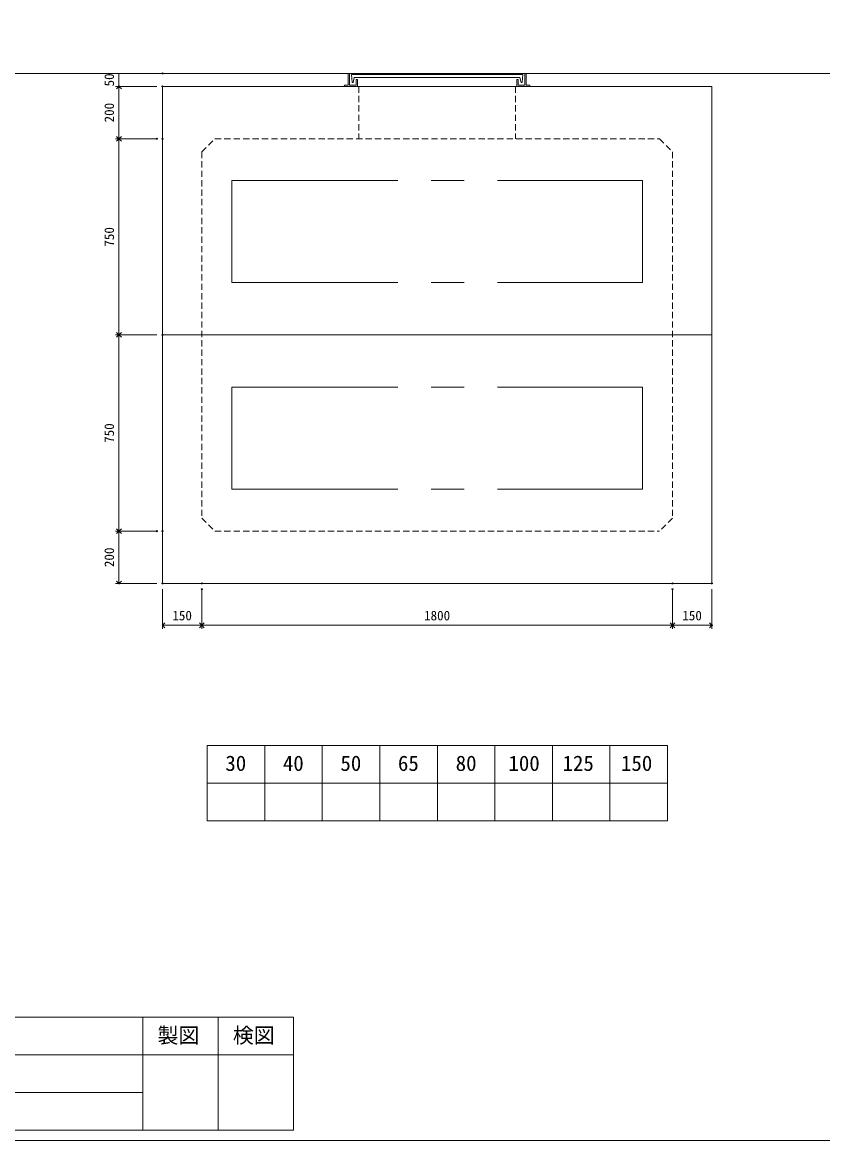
# Model space of a CAD drawing. Units: millimetres, scale not verified. Extents: x -9756 to 9755, y -4704 to 4703.
# Drawn here: x 575 to 3635, y -3847 to 428 of the extents above; entities that cross this region are included whole.
import ezdxf
from ezdxf.enums import TextEntityAlignment as Align

# ---------------------------------------------------------------- set-up
doc = ezdxf.new("R2010")
doc.units = ezdxf.units.MM
doc.header["$LTSCALE"] = 20
doc.header["$PDMODE"] = 32
doc.header["$PDSIZE"] = 4
doc.linetypes.add('DASHED1', pattern=[1.8, 1.2, -0.6])
doc.linetypes.add('USER2', pattern=[50.8, 31.75, -6.35, 6.35, -6.35])
doc.layers.add('0-1_Defpoints', color=7, linetype='Continuous')
for name, color, linetype, lineweight in [('0-2_waku', 7, 'Continuous', 18), ('0-3_gaikei', 7, 'Continuous', 18), ('0-4_kakure', 7, 'DASHED1', 5), ('0-5_sunpou', 7, 'Continuous', 5), ('0-A_futa', 3, 'Continuous', 18), ('0-B_GL', 4, 'Continuous', 18), ('0-D_文字１', 7, 'Continuous', 18), ('1-2_uchigawa2', 6, 'USER2', 18)]:
    doc.layers.add(name, color=color, linetype=linetype, lineweight=lineweight)
doc.styles.add('ＭＳ ゴシック', font='')
doc.styles.get('ＭＳ ゴシック').set_extended_font_data('MS Gothic')

# ---------------------------------------------------------------- blocks, each defined once
blk = doc.blocks.new('_Open90')
at = {"layer": '0-5_sunpou'}
blk.add_line((0, 0), (-1, 0), dxfattribs=at)
blk.add_lwpolyline([(-0.5, 0.5), (0, 0), (-0.5, -0.5)], dxfattribs=at)
blk = doc.blocks.new('D141')
at = {"layer": '0-1_Defpoints'}
for p in [(7029.91, 3688.65), (6863.34, 2938.65), (7029.91, 2938.65)]:
    blk.add_point(p, dxfattribs=at)
at = {"layer": '0-5_sunpou'}
for p, q in [((7007.91, 3688.65), (6850.34, 3688.65)), ((6863.34, 3670.65), (6863.34, 2956.65)), ((7007.91, 2938.65), (6850.34, 2938.65))]:
    blk.add_line(p, q, dxfattribs=at)
at = {"layer": '0-5_sunpou', "xscale": 18, "yscale": 18}
for p, rotation in [((6863.34, 3688.65), 90), ((6863.34, 2938.65), 270)]:
    blk.add_blockref('_Open90', p, dxfattribs=dict(at, rotation=rotation))
at = {"layer": '0-5_sunpou', "style": 'ＭＳ ゴシック'}
blk.add_text('750', height=36.66, rotation=90, dxfattribs=at).set_placement((6855.34, 3276.15), align=Align.BOTTOM_LEFT)
blk = doc.blocks.new('D142')
at = {"layer": '0-1_Defpoints'}
for p in [(7029.91, 2938.65), (6863.34, 2188.65), (7029.91, 2188.65)]:
    blk.add_point(p, dxfattribs=at)
at = {"layer": '0-5_sunpou'}
for p, q in [((7007.91, 2938.65), (6850.34, 2938.65)), ((6863.34, 2920.65), (6863.34, 2206.65)), ((7007.91, 2188.65), (6850.34, 2188.65))]:
    blk.add_line(p, q, dxfattribs=at)
at = {"layer": '0-5_sunpou', "xscale": 18, "yscale": 18}
for p, rotation in [((6863.34, 2938.65), 90), ((6863.34, 2188.65), 270)]:
    blk.add_blockref('_Open90', p, dxfattribs=dict(at, rotation=rotation))
at = {"layer": '0-5_sunpou', "style": 'ＭＳ ゴシック'}
blk.add_text('750', height=36.66, rotation=90, dxfattribs=at).set_placement((6855.34, 2526.15), align=Align.BOTTOM_LEFT)
blk = doc.blocks.new('D143')
at = {"layer": '0-1_Defpoints'}
for p in [(7179.91, 1988.65), (8979.91, 1988.65), (8979.91, 1828.59)]:
    blk.add_point(p, dxfattribs=at)
at = {"layer": '0-5_sunpou'}
for p, q in [((7179.91, 1966.65), (7179.91, 1815.59)), ((8979.91, 1966.65), (8979.91, 1815.59)), ((7197.91, 1828.59), (8961.91, 1828.59))]:
    blk.add_line(p, q, dxfattribs=at)
at = {"layer": '0-5_sunpou', "xscale": 18, "yscale": 18, "rotation": 180}
blk.add_blockref('_Open90', (7179.91, 1828.59), dxfattribs=at)
at = {"layer": '0-5_sunpou', "xscale": 18, "yscale": 18}
blk.add_blockref('_Open90', (8979.91, 1828.59), dxfattribs=at)
at = {"layer": '0-5_sunpou', "style": 'ＭＳ ゴシック'}
blk.add_text('1800', height=36.66, dxfattribs=at).set_placement((8029.91, 1836.59), align=Align.BOTTOM_LEFT)
blk = doc.blocks.new('D120')
at = {"layer": '0-1_Defpoints'}
for p in [(7029.91, 3888.65), (6863.34, 3688.65), (7007.91, 3688.65)]:
    blk.add_point(p, dxfattribs=at)
at = {"layer": '0-5_sunpou'}
for p, q in [((7007.91, 3888.65), (6850.34, 3888.65)), ((6863.34, 3870.65), (6863.34, 3706.65)), ((6985.91, 3688.65), (6850.34, 3688.65))]:
    blk.add_line(p, q, dxfattribs=at)
at = {"layer": '0-5_sunpou', "xscale": 18, "yscale": 18}
for p, rotation in [((6863.34, 3888.65), 90), ((6863.34, 3688.65), 270)]:
    blk.add_blockref('_Open90', p, dxfattribs=dict(at, rotation=rotation))
at = {"layer": '0-5_sunpou', "style": 'ＭＳ ゴシック'}
blk.add_text('200', height=36.66, rotation=90, dxfattribs=at).set_placement((6855.34, 3751.15), align=Align.BOTTOM_LEFT)
blk = doc.blocks.new('D122')
at = {"layer": '0-1_Defpoints'}
for p in [(7007.91, 2188.65), (6863.34, 1988.65), (7029.91, 1988.65)]:
    blk.add_point(p, dxfattribs=at)
at = {"layer": '0-5_sunpou'}
for p, q in [((6985.91, 2188.65), (6850.34, 2188.65)), ((6863.34, 2170.65), (6863.34, 2006.65)), ((7007.91, 1988.65), (6850.34, 1988.65))]:
    blk.add_line(p, q, dxfattribs=at)
at = {"layer": '0-5_sunpou', "xscale": 18, "yscale": 18}
for p, rotation in [((6863.34, 2188.65), 90), ((6863.34, 1988.65), 270)]:
    blk.add_blockref('_Open90', p, dxfattribs=dict(at, rotation=rotation))
at = {"layer": '0-5_sunpou', "style": 'ＭＳ ゴシック'}
blk.add_text('200', height=36.66, rotation=90, dxfattribs=at).set_placement((6855.34, 2051.15), align=Align.BOTTOM_LEFT)
blk = doc.blocks.new('D123')
at = {"layer": '0-1_Defpoints'}
for p in [(7029.91, 1988.65), (7179.91, 1966.65), (7179.91, 1828.59)]:
    blk.add_point(p, dxfattribs=at)
at = {"layer": '0-5_sunpou'}
for p, q in [((7029.91, 1966.65), (7029.91, 1815.59)), ((7179.91, 1944.65), (7179.91, 1815.59)), ((7047.91, 1828.59), (7161.91, 1828.59))]:
    blk.add_line(p, q, dxfattribs=at)
at = {"layer": '0-5_sunpou', "xscale": 18, "yscale": 18, "rotation": 180}
blk.add_blockref('_Open90', (7029.91, 1828.59), dxfattribs=at)
at = {"layer": '0-5_sunpou', "xscale": 18, "yscale": 18}
blk.add_blockref('_Open90', (7179.91, 1828.59), dxfattribs=at)
at = {"layer": '0-5_sunpou', "style": 'ＭＳ ゴシック'}
blk.add_text('150', height=36.66, dxfattribs=at).set_placement((7067.41, 1836.59), align=Align.BOTTOM_LEFT)
blk = doc.blocks.new('D124')
at = {"layer": '0-1_Defpoints'}
for p in [(8979.91, 1966.65), (9129.91, 1988.65), (9129.91, 1828.59)]:
    blk.add_point(p, dxfattribs=at)
at = {"layer": '0-5_sunpou'}
for p, q in [((9129.91, 1966.65), (9129.91, 1815.59)), ((8979.91, 1944.65), (8979.91, 1815.59)), ((8997.91, 1828.59), (9111.91, 1828.59))]:
    blk.add_line(p, q, dxfattribs=at)
at = {"layer": '0-5_sunpou', "xscale": 18, "yscale": 18, "rotation": 180}
blk.add_blockref('_Open90', (8979.91, 1828.59), dxfattribs=at)
at = {"layer": '0-5_sunpou', "xscale": 18, "yscale": 18}
blk.add_blockref('_Open90', (9129.91, 1828.59), dxfattribs=at)
at = {"layer": '0-5_sunpou', "style": 'ＭＳ ゴシック'}
blk.add_text('150', height=36.66, dxfattribs=at).set_placement((9017.41, 1836.59), align=Align.BOTTOM_LEFT)
blk = doc.blocks.new('D132(1)')
at = {"layer": '0-1_Defpoints'}
for p in [(7030.68, 3988.65), (6864.11, 3938.65), (7030.68, 3938.65)]:
    blk.add_point(p, dxfattribs=at)
at = {"layer": '0-5_sunpou'}
for p, q in [((7008.68, 3988.65), (6851.11, 3988.65)), ((6864.11, 3988.65), (6864.11, 3938.65)), ((7008.68, 3938.65), (6851.11, 3938.65))]:
    blk.add_line(p, q, dxfattribs=at)
at = {"layer": '0-5_sunpou', "style": 'ＭＳ ゴシック'}
blk.add_text('50', height=36.66, rotation=90, dxfattribs=at).set_placement((6856.11, 3938.65), align=Align.BOTTOM_LEFT)

msp = doc.modelspace()

# ---------------------------------------------------------------- linework, layer by layer
at = {"layer": '0-2_waku'}
for p, q in [((1281.68, -2335.86), (1281.68, -2623.86)), ((1281.68, -2335.86), (1281.68, -2623.86)), ((1281.68, -2335.86), (1281.68, -2623.86)), ((1281.68, -2335.86), (1281.68, -2623.86)), ((1281.68, -2335.86), (3041.68, -2335.86)), ((1501.68, -2335.86), (1501.68, -2623.86)), ((1721.68, -2335.86), (1721.68, -2623.86)), ((1721.68, -2335.86), (1721.68, -2623.86)), ((1941.68, -2335.86), (1941.68, -2623.86)), ((2161.68, -2335.86), (2161.68, -2623.86)), ((2381.68, -2335.86), (2381.68, -2623.86)), ((2601.68, -2335.86), (2601.68, -2623.86)), ((2821.68, -2335.86), (2821.68, -2623.86)), ((3041.68, -2335.86), (3041.68, -2623.86)), ((1281.68, -2479.86), (3041.68, -2479.86)), ((1281.68, -2623.86), (3041.68, -2623.86)), ((-2444.57, -3374.86), (1611.43, -3374.86)), ((1035.43, -3374.86), (1035.43, -3806.86)), ((1035.43, -3374.86), (1035.43, -3806.86)), ((1323.43, -3374.86), (1323.43, -3806.86)), ((1611.43, -3374.86), (1611.43, -3806.86)), ((-2444.57, -3518.86), (1611.43, -3518.86)), ((-2444.57, -3662.86), (1035.43, -3662.86)), ((-2484.57, -3846.86), (9755.43, -3846.86)), ((-2444.57, -3806.86), (1611.43, -3806.86))]:
    msp.add_line(p, q, dxfattribs=at)
msp.add_lwpolyline([(-2484.57, 4703.14), (-2484.57, -3846.86), (5675.43, -3846.86)], dxfattribs=at)
at = {"layer": '0-3_gaikei'}
for p, q in [((1110.91, 183.14), (1110.91, -1716.86)), ((1110.91, 183.14), (3210.91, 183.14)), ((1725.91, 183.14), (1835.91, 183.14)), ((3210.91, 183.14), (3210.91, -1716.86)), ((1110.91, -766.86), (3210.91, -766.86)), ((1110.91, -1716.86), (3210.91, -1716.86))]:
    msp.add_line(p, q, dxfattribs=at)
at = {"layer": '0-4_kakure'}
for p, q in [((1860.91, 183.14), (1860.91, -16.86)), ((2460.91, 183.14), (2460.91, -16.86)), ((1260.91, -66.86), (1310.91, -16.86)), ((1310.91, -16.86), (3010.91, -16.86)), ((3010.91, -16.86), (3060.91, -66.86)), ((1260.91, -66.86), (1260.91, -1466.86)), ((3060.91, -66.86), (3060.91, -1466.86)), ((1260.91, -1466.86), (1310.91, -1516.86)), ((3060.91, -1466.86), (3010.91, -1516.86)), ((1310.91, -1516.86), (3010.91, -1516.86))]:
    msp.add_line(p, q, dxfattribs=at)
at = {"layer": '0-A_futa'}
for p, q in [((1820.91, 231.14), (1820.91, 188.14)), ((1822.91, 233.14), (1825.91, 233.14)), ((1825.91, 233.14), (1825.91, 188.14)), ((1833.72, 228.64), (2488.05, 228.64)), ((1833.72, 228.64), (1836.21, 198.64)), ((1844.24, 217.64), (1839.92, 198.64)), ((1844.24, 217.64), (2477.58, 217.64)), ((2477.58, 217.64), (2481.9, 198.64)), ((2488.05, 228.64), (2485.8, 198.64)), ((2495.91, 233.14), (2495.91, 188.14)), ((2495.91, 233.14), (2498.91, 233.14)), ((2500.91, 231.14), (2500.91, 188.14)), ((1805.91, 186.14), (1805.91, 185.14)), ((1807.91, 188.14), (1820.91, 188.14)), ((1860.91, 183.14), (1807.91, 183.14)), ((1825.91, 188.14), (1850.91, 188.14)), ((1836.21, 198.64), (1839.92, 198.64)), ((1850.91, 208.14), (1850.91, 188.14)), ((1852.91, 210.14), (1853.91, 210.14)), ((1855.91, 208.14), (1855.91, 183.14)), ((2465.91, 208.14), (2465.91, 183.14)), ((2465.91, 183.14), (2513.91, 183.14)), ((2468.91, 210.14), (2467.91, 210.14)), ((2470.91, 208.14), (2470.91, 188.14)), ((2495.91, 188.14), (2470.91, 188.14)), ((2485.8, 198.64), (2481.9, 198.64)), ((2513.91, 188.14), (2500.91, 188.14)), ((2515.91, 186.14), (2515.91, 185.14))]:
    msp.add_line(p, q, dxfattribs=at)
for centre, start, end in [((1822.91, 231.14), 90, 180), ((2498.91, 231.14), 0, 90), ((1807.91, 186.14), 90, 180), ((1807.91, 185.14), 180, 270), ((1852.91, 208.14), 90, 180), ((1853.91, 208.14), 0, 90), ((2467.91, 208.14), 90, 180), ((2468.91, 208.14), 0, 90), ((2513.91, 186.14), 0, 90), ((2513.91, 185.14), 270, 0)]:
    msp.add_arc(centre, 2, start, end, dxfattribs=at)
at = {"layer": '0-B_GL'}
msp.add_line((-2485.34, 233.14), (9754.66, 233.14), dxfattribs=at)
at = {"layer": '1-2_uchigawa2'}
for p, q in [((1375.91, -176.86), (1375.91, -566.86)), ((1375.91, -176.86), (2945.91, -176.86)), ((2945.91, -176.86), (2945.91, -566.86)), ((1375.91, -566.86), (2945.91, -566.86)), ((1375.91, -966.86), (1375.91, -1356.86)), ((1375.91, -966.86), (2945.91, -966.86)), ((2945.91, -966.86), (2945.91, -1356.86)), ((1375.91, -1356.86), (2945.91, -1356.86))]:
    msp.add_line(p, q, dxfattribs=at)

# ---------------------------------------------------------------- block references
at = {"layer": '0-5_sunpou'}
for name, p in [('D132(1)', (-5919.77, -3755.51)), ('D120', (-5919, -3705.51)), ('D141', (-5919, -3705.51)), ('D142', (-5919, -3705.51)), ('D122', (-5919, -3705.51)), ('D123', (-5919, -3705.51)), ('D143', (-5919, -3705.51)), ('D124', (-5919, -3705.51))]:
    msp.add_blockref(name, p, dxfattribs=at)

# ---------------------------------------------------------------- texts
at = {"layer": '0-D_文字１', "style": 'ＭＳ ゴシック'}
for s, p in [('30', (1351.03, -2451.08)), ('40', (1571.03, -2451.08)), ('50', (1791.03, -2451.08)), ('65', (2011.03, -2451.08)), ('80', (2231.84, -2451.08)), ('100', (2433.59, -2451.08)), ('125', (2640.37, -2451.08)), ('150', (2863.89, -2451.08)), ('製図', (1091.55, -3491.36)), ('検図', (1379.55, -3491.36))]:
    msp.add_text(s, height=58.65, dxfattribs=at).set_placement(p, align=Align.BOTTOM_LEFT)

doc.saveas('drawing.dxf')
